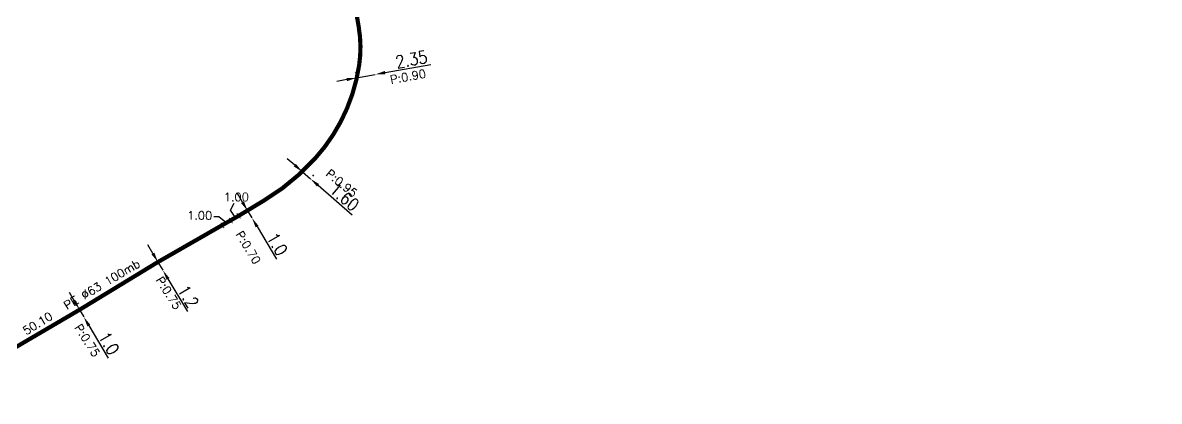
# Model space of a CAD drawing. Header units: millimetres. Extents: x 104292 to 105000, y 137000 to 138000.
# Drawn here: x 104863.9 to 105000.2, y 137758.4 to 137803.8 of the extents above; entities that cross this region are included whole.
import ezdxf
from ezdxf.enums import TextEntityAlignment as Align

# ---------------------------------------------------------------- set-up
doc = ezdxf.new("R2010")
doc.units = ezdxf.units.MM
doc.header["$MEASUREMENT"] = 0
doc.header["$PDMODE"] = 34
doc.linetypes.add('L_100_PE', pattern=[14, 10, -1.5, 1, -1.5])
doc.layers.get('DEFPOINTS').update_dxf_attribs({"linetype": 'CONTINUOUS'})
doc.layers.add('L_140', color=3, linetype='CONTINUOUS')
doc.styles.get("Standard").update_dxf_attribs({"font": 'romans.shx', "width": 0.85})
doc.dimstyles.get("Standard").update_dxf_attribs({"dimtxt": 1.5, "dimasz": 1.2, "dimexe": 0.625, "dimexo": 0.625, "dimgap": 0.25, "dimtad": 1, "dimdec": 1, "dimzin": 0, "dimdsep": 46, "dimtxsty": 'Standard', "dimcen": -0.5, "dimdle": 1, "dimadec": 0, "dimazin": 0, "dimtfac": 1, "dimtdec": 1, "dimtmove": 0, "dimatfit": 3, "dimfxl": 1, "dimtolj": 1, "dimtzin": 0, "dimarcsym": 0})

# ---------------------------------------------------------------- blocks, each defined once
blk = doc.blocks.new('*D9')
at = {"layer": 'DEFPOINTS', "color": 0, "linetype": 'Continuous'}
for p in [(104897.36, 137785.77), (104898.31, 137784.9), (104898.45, 137785.06)]:
    blk.add_point(p, dxfattribs=at)
at = {"layer": 'L_140', "color": 0, "linetype": 'Continuous', "lineweight": -2}
for p, q in [((104896.57, 137786.69), (104895.66, 137787.47)), ((104897.48, 137785.91), (104898.45, 137785.06)), ((104897.77, 137786.25), (104897.88, 137786.38)), ((104898.72, 137785.37), (104898.86, 137785.54)), ((104899.36, 137784.28), (104903.46, 137780.75))]:
    blk.add_line(p, q, dxfattribs=at)
at = {"layer": 'L_140', "color": 0, "linetype": 'Continuous'}
for points in [[(104896.7, 137786.84), (104896.44, 137786.54), (104897.48, 137785.91)], [(104899.49, 137784.43), (104899.23, 137784.13), (104898.45, 137785.06)]]:
    blk.add_solid(points, dxfattribs=at)
at = {"layer": 'L_140', "color": 0, "linetype": 'Continuous', "insert": (104902.52, 137782.88), "char_height": 1.5, "attachment_point": 5, "rotation": 319.2472}
blk.add_mtext('\\A1;1.60', dxfattribs=at)
blk = doc.blocks.new('*D8')
at = {"layer": 'DEFPOINTS', "color": 0, "linetype": 'Continuous'}
for p in [(104903.99, 137797.1), (104906.22, 137797.57), (104906.22, 137797.57)]:
    blk.add_point(p, dxfattribs=at)
at = {"layer": 'L_140', "color": 0, "linetype": 'Continuous', "lineweight": -2}
for p, q in [((104903.88, 137797.71), (104903.87, 137797.78)), ((104907.4, 137797.78), (104912.9, 137798.77)), ((104902.8, 137796.95), (104901.61, 137796.74)), ((104903.98, 137797.16), (104906.22, 137797.57))]:
    blk.add_line(p, q, dxfattribs=at)
at = {"layer": 'L_140', "color": 0, "linetype": 'Continuous'}
for points in [[(104907.37, 137797.98), (104907.44, 137797.59), (104906.22, 137797.57)], [(104902.76, 137797.15), (104902.83, 137796.76), (104903.98, 137797.16)]]:
    blk.add_solid(points, dxfattribs=at)
at = {"layer": 'L_140', "color": 0, "linetype": 'Continuous', "insert": (104910.56, 137799.37), "char_height": 1.5, "attachment_point": 5, "rotation": 10.2258}
blk.add_mtext('\\A1;2.35', dxfattribs=at)
blk = doc.blocks.new('*D5')
at = {"layer": 'DEFPOINTS', "color": 0, "linetype": 'Continuous'}
for p in [(104870.76, 137769.37), (104871.26, 137768.51), (104871.26, 137768.51)]:
    blk.add_point(p, dxfattribs=at)
at = {"layer": 'L_140', "color": 0, "linetype": 'Continuous', "lineweight": -2}
for p, q in [((104870.15, 137770.41), (104869.54, 137771.44)), ((104870.76, 137769.37), (104871.26, 137768.51)), ((104871.87, 137767.48), (104874.17, 137763.56))]:
    blk.add_line(p, q, dxfattribs=at)
at = {"layer": 'L_140', "color": 0, "linetype": 'Continuous'}
for points in [[(104870.32, 137770.51), (104869.98, 137770.31), (104870.76, 137769.37)], [(104872.04, 137767.58), (104871.7, 137767.37), (104871.26, 137768.51)]]:
    blk.add_solid(points, dxfattribs=at)
at = {"layer": 'L_140', "color": 0, "linetype": 'Continuous', "insert": (104874.28, 137765.35), "char_height": 1.5, "attachment_point": 5, "rotation": 300.4332}
blk.add_mtext('\\A1;1.0', dxfattribs=at)
blk = doc.blocks.new('*D4')
at = {"layer": 'DEFPOINTS', "color": 0, "linetype": 'Continuous'}
for p in [(104880.16, 137775.09), (104880.75, 137774.1), (104880.75, 137774.1)]:
    blk.add_point(p, dxfattribs=at)
at = {"layer": 'L_140', "color": 0, "linetype": 'Continuous', "lineweight": -2}
for p, q in [((104879.55, 137776.12), (104878.93, 137777.15)), ((104880.16, 137775.09), (104880.75, 137774.1)), ((104881.36, 137773.07), (104883.69, 137769.16))]:
    blk.add_line(p, q, dxfattribs=at)
at = {"layer": 'L_140', "color": 0, "linetype": 'Continuous'}
for points in [[(104879.72, 137776.22), (104879.37, 137776.02), (104880.16, 137775.09)], [(104881.53, 137773.17), (104881.19, 137772.97), (104880.75, 137774.1)]]:
    blk.add_solid(points, dxfattribs=at)
at = {"layer": 'L_140', "color": 0, "linetype": 'Continuous', "insert": (104883.78, 137770.96), "char_height": 1.5, "attachment_point": 5, "rotation": 300.7619}
blk.add_mtext('\\A1;1.2', dxfattribs=at)
blk = doc.blocks.new('*D3')
at = {"layer": 'DEFPOINTS', "color": 0, "linetype": 'Continuous'}
for p in [(104890.91, 137781.23), (104891.43, 137780.37), (104891.43, 137780.37)]:
    blk.add_point(p, dxfattribs=at)
at = {"layer": 'L_140', "color": 0, "linetype": 'Continuous', "lineweight": -2}
for p, q in [((104890.3, 137782.26), (104889.68, 137783.29)), ((104890.91, 137781.23), (104891.43, 137780.37)), ((104892.04, 137779.34), (104894.38, 137775.44))]:
    blk.add_line(p, q, dxfattribs=at)
at = {"layer": 'L_140', "color": 0, "linetype": 'Continuous'}
for points in [[(104890.47, 137782.36), (104890.12, 137782.16), (104890.91, 137781.23)], [(104892.21, 137779.44), (104891.87, 137779.24), (104891.43, 137780.37)]]:
    blk.add_solid(points, dxfattribs=at)
at = {"layer": 'L_140', "color": 0, "linetype": 'Continuous', "insert": (104894.47, 137777.24), "char_height": 1.5, "attachment_point": 5, "rotation": 300.8875}
blk.add_mtext('\\A1;1.0', dxfattribs=at)

msp = doc.modelspace()

# ---------------------------------------------------------------- linework, layer by layer
at = {"layer": 'L_140', "linetype": 'Continuous'}
for p, q in [((104888.85, 137781.3), (104889.28, 137782.16)), ((104887.48, 137780.5), (104886.86, 137780.5)), ((104888.28, 137779.84), (104887.48, 137780.5)), ((104889.42, 137780.45), (104888.85, 137781.3))]:
    msp.add_line(p, q, dxfattribs=at)
at = {"layer": 'L_140', "linetype": 'L_100_PE', "const_width": 0.5}
msp.add_lwpolyline([(104852.49, 137758.66), (104870.76, 137769.37), (104880.16, 137775.09), (104888, 137779.58), (104889.81, 137780.61), (104892.9, 137782.47, 0.073049), (104898.98, 137787.47, 0.148479), (104904.29, 137798.68, 0.079389), (104904.24, 137803.23), (104901.54, 137819.21, -0.28993), (104902.68, 137821.6, -0.014842), (104904.74, 137822.8, -0.031503), (104905.78, 137823.29), (104906.76, 137823.68), (104914.52, 137825.64), (104926.6, 137829.02), (104935.74, 137831.52), (104943.82, 137831.64), (104950, 137831.01, -0.034675), (104956.32, 137829.68, -0.054979), (104966.13, 137825.69), (104975.05, 137821.17), (104989.4, 137813.93), (105000, 137808.52)], format="xyb", dxfattribs=at)
at = {"layer": 'L_140', "color": 7, "linetype": 'Continuous', "const_width": 0.1, "flags": 128}
for points in [[(104888.67, 137780.38), (104889.09, 137779.73)], [(104889.61, 137780.96), (104890.05, 137780.31)], [(104887.7, 137779.82), (104888.09, 137779.15)]]:
    msp.add_lwpolyline(points, dxfattribs=at)

# ---------------------------------------------------------------- texts
at = {"layer": 'L_140', "linetype": 'Continuous'}
for s, rotation, p in [('P:0.90', 10.5099, (104910.15, 137797.31)), ('P:0.95', 320.8081, (104902.19, 137784.53)), ('P:0.70', 301.3038, (104890.99, 137776.83)), ('PE %%C63 100mb', 30.6073, (104873.44, 137772.41)), ('P:0.75', 302.4936, (104881.45, 137771.37)), ('50.10', 31.4206, (104865.73, 137767.73)), ('P:0.75', 302.4936, (104871.68, 137765.69))]:
    msp.add_text(s, height=1, rotation=rotation, dxfattribs=at).set_placement(p, align=Align.MIDDLE)
for p in [(104889.56, 137782.89), (104885.16, 137780.67)]:
    msp.add_text('1.00', height=1, dxfattribs=at).set_placement(p, align=Align.MIDDLE)

# ---------------------------------------------------------------- dimensions: what is measured, and where the dimension line sits
for base, p1, p2, angle, text, picture, middle in [((104906.22, 137797.57), (104903.99, 137797.1), (104906.22, 137797.57), 10.2258, '2.35', '*D8', (104910.74, 137798.39)), ((104898.45, 137785.06), (104897.36, 137785.77), (104898.31, 137784.9), 319.2472, '1.60', '*D9', (104901.87, 137782.12))]:
    dim = msp.add_linear_dim(base=base, p1=p1, p2=p2, angle=angle, text=text, dimstyle='Standard', dxfattribs=at)
    dim.commit()
    dim.dimension.update_dxf_attribs({"geometry": picture, "text_midpoint": middle, "dimtype": 160})
for base, p1, p2, angle, picture, middle in [((104891.43, 137780.37), (104890.91, 137781.23), (104891.43, 137780.37), 300.8875, '*D3', (104893.61, 137776.72)), ((104880.75, 137774.1), (104880.16, 137775.09), (104880.75, 137774.1), 300.7619, '*D4', (104882.92, 137770.45)), ((104871.26, 137768.51), (104870.76, 137769.37), (104871.26, 137768.51), 300.4332, '*D5', (104873.42, 137764.84))]:
    dim = msp.add_linear_dim(base=base, p1=p1, p2=p2, angle=angle, dimstyle='Standard', dxfattribs=at)
    dim.commit()
    dim.dimension.update_dxf_attribs({"geometry": picture, "text_midpoint": middle, "dimtype": 161})

doc.saveas('drawing.dxf')
